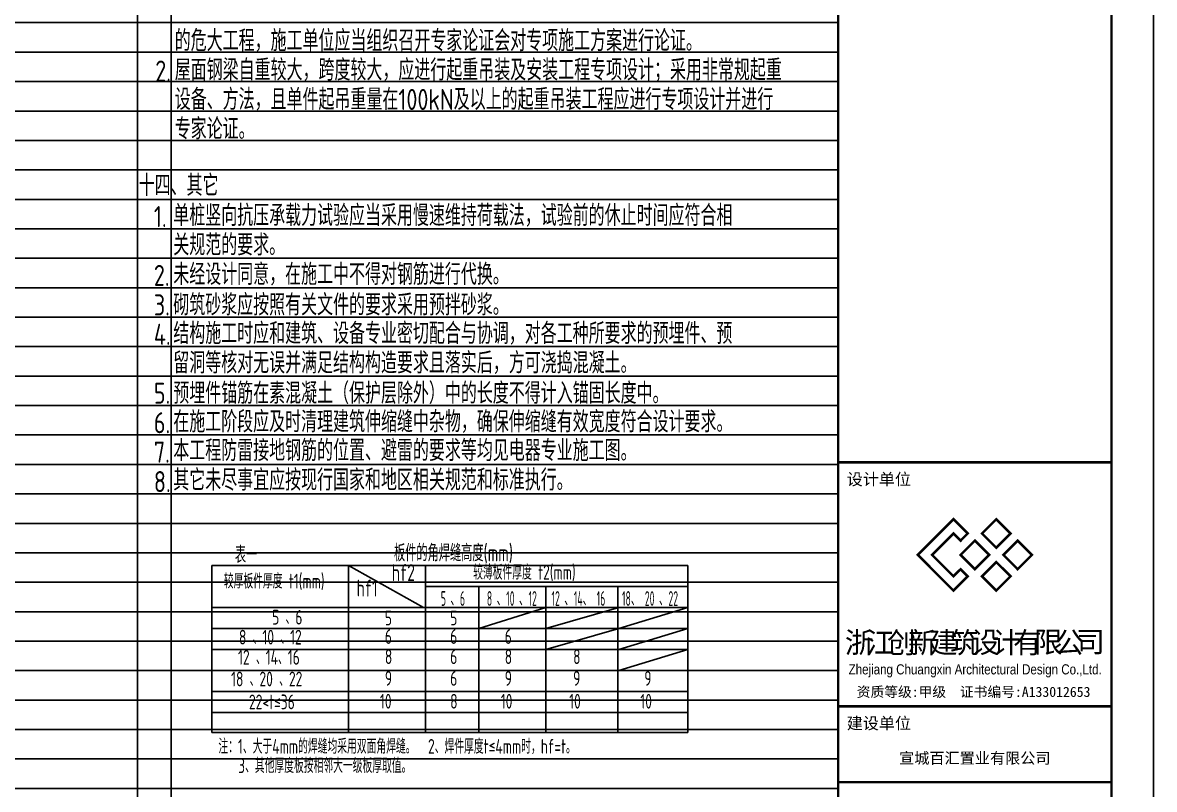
# Model space of a CAD drawing. Extents: x 447413 to 2975780, y -1432727 to 1301644.
# Drawn here: x 2321700 to 2348619, y 901108 to 919330 of the extents above; entities that cross this region are included whole.
import ezdxf
from ezdxf.enums import TextEntityAlignment as Align

# ---------------------------------------------------------------- set-up
doc = ezdxf.new("R2010")
doc.units = 0
doc.header["$LTSCALE"] = 1000
doc.header["$MEASUREMENT"] = 0
doc.linetypes.add('CONTINOUS', pattern=[0])
for name, color, linetype in [('PUB_TEXT', 7, 'Continuous'), ('TEXT', 6, 'Continuous'), ('THIN', 7, 'Continuous'), ('图框', 253, 'Continuous')]:
    doc.layers.add(name, color=color, linetype=linetype)
doc.layers.add('辅助层', color=175, linetype='CONTINOUS', plot=False)
doc.styles.add('Arial', font='ARIALN.TTF')
doc.styles.add('cx_biaoti', font='')
doc.styles.add('HT', font='simhei.ttf')
doc.styles.add('TSSD_Norm', font='tssdeng.shx', dxfattribs={"bigfont": 'tssdchn.shx'})
doc.styles.add('TSSD_REIN', font='Tssdeng.shx', dxfattribs={"width": 0.7, "bigfont": 'hztxt.shx'})
doc.styles.add('YT', font='FZYTK.TTF')
doc.styles.get('cx_biaoti').set_extended_font_data('SimSun')

# ---------------------------------------------------------------- blocks, each defined once
blk = doc.blocks.new('新块A1图框')
at = {"layer": '图框', "color": 153, "const_width": 58}
for points in [[(50699, -69074), (57199, -69074), (57199, -126474), (50699, -126474)], [(50699, -97274), (57199, -97274), (57199, -126474), (50699, -126474)]]:
    blk.add_lwpolyline(points, close=True, dxfattribs=at)
at = {"layer": '图框', "color": 5, "const_width": 60}
blk.add_lwpolyline([(53779, -98965), (53440, -98626), (52592, -99474), (53440, -100323), (53779, -99983), (53610, -99814), (53440, -99983), (52931, -99474), (53440, -98965), (53610, -99135)], close=True, dxfattribs=at)
at = {"layer": '图框', "color": 1, "const_width": 60}
for points in [[(54119, -98965), (54458, -99304), (54798, -98965), (54458, -98626)], [(53610, -99474), (53949, -99814), (54289, -99474), (53949, -99135)], [(54628, -99474), (54967, -99814), (55307, -99474), (54967, -99135)], [(54119, -99983), (54458, -100323), (54798, -99983), (54458, -99644)]]:
    blk.add_lwpolyline(points, close=True, dxfattribs=at)
at = {"layer": '图框', "color": 153, "const_width": 58}
for points in [[(50699, -103074), (57199, -103074)], [(57199, -104874), (50699, -104874)]]:
    blk.add_lwpolyline(points, dxfattribs=at)
at = {"layer": '图框', "color": 153, "style": 'cx_biaoti'}
for s, p in [('设计单位', (50903, -97816)), ('建设单位', (50903, -103616))]:
    blk.add_text(s, height=280, dxfattribs=at).set_placement(p)
at = {"layer": '图框', "color": 153}
for s, height, style, p in [('浙', 500, 'YT', (51199, -101549)), ('江', 500, 'YT', (51699, -101549)), ('创', 500, 'YT', (52199, -101549)), ('新', 500, 'YT', (52699, -101549)), ('建', 500, 'YT', (53199, -101549)), ('筑', 500, 'YT', (53699, -101549)), ('设', 500, 'YT', (54199, -101549)), ('计', 500, 'YT', (54699, -101549)), ('有', 500, 'YT', (55199, -101549)), ('限', 500, 'YT', (55699, -101549)), ('公', 500, 'YT', (56199, -101549)), ('司', 500, 'YT', (56699, -101549)), (' Zhejiang Chuangxin Architectural Design Co.,Ltd.', 240, 'Arial', (53919, -102224)), ('资质等级:甲级  证书编号:A133012653', 240, 'cx_biaoti', (53919, -102724))]:
    blk.add_text(s, height=height, dxfattribs=dict(at, style=style)).set_placement(p, align=Align.MIDDLE)
blk = doc.blocks.new('A1')
at = {"layer": '图框', "color": 2, "const_width": 40}
blk.add_lwpolyline([(2104618, 748109), (2188718, 748109), (2188718, 688709), (2104618, 688709)], close=True, dxfattribs=at)
at = {"layer": '图框', "color": 153, "const_width": 58}
blk.add_lwpolyline([(2107118, 747109), (2181218, 747109), (2181218, 689709), (2107118, 689709)], close=True, dxfattribs=at)
at = {"layer": '图框'}
blk.add_blockref('新块A1图框', (2130519, 816183), dxfattribs=at)
at = {"layer": '图框', "color": 153, "style": 'HT'}
blk.add_text('宣城百汇置业有限公司', height=264, dxfattribs=at).set_placement((2184468, 711884), align=Align.MIDDLE)

msp = doc.modelspace()

# ---------------------------------------------------------------- linework, layer by layer
at = {"layer": 'TEXT', "color": 7}
for p, q in [((2326200.9, 906427.8), (2326200.9, 902456.5)), ((2326200.9, 906427.8), (2337524.1, 906427.8)), ((2329448.5, 906427.8), (2331234, 905428.6)), ((2329448.5, 906427.8), (2329448.5, 902456.5)), ((2331278.7, 906427.8), (2331278.7, 902456.5)), ((2337524.1, 906427.8), (2337524.1, 902456.5)), ((2331278.7, 905928.2), (2337524.1, 905928.2)), ((2332550.3, 905928.2), (2332550.3, 902456.5)), ((2334145.6, 905928.2), (2334145.6, 902456.5)), ((2335858.6, 905928.2), (2335858.6, 902456.5)), ((2326200.9, 905428.6), (2337524.1, 905428.6)), ((2332550.3, 904929.1), (2334145.6, 905428.6)), ((2334145.6, 904929.1), (2335877.4, 905428.6)), ((2335877.4, 904929.1), (2337524.1, 905428.6)), ((2326200.9, 904929.1), (2337524.1, 904929.1)), ((2334145.6, 904429.5), (2335877.4, 904929.1)), ((2335877.4, 904429.5), (2337524.1, 904929.1)), ((2326200.9, 904429.5), (2337524.1, 904429.5)), ((2335877.4, 903930), (2337524.1, 904429.5)), ((2326200.9, 903930), (2337524.1, 903930)), ((2326200.9, 903430.4), (2337524.1, 903430.4)), ((2326200.9, 902930.8), (2337524.1, 902930.8)), ((2326200.9, 902456.5), (2337524.1, 902456.5))]:
    msp.add_line(p, q, dxfattribs=at)
at = {"layer": 'THIN'}
msp.add_lwpolyline([(2266999.3, 937080), (2341099.3, 937080), (2341099.3, 879680), (2266999.3, 879680)], close=True, dxfattribs=at)
at = {"layer": '辅助层'}
for p, q in [((2324435.4, 937080), (2324435.4, 879680)), ((2325235.4, 937080), (2325235.4, 879680)), ((2266999.3, 919330), (2341099.3, 919330)), ((2266999.3, 918630), (2341099.3, 918630)), ((2266999.3, 917930), (2341099.3, 917930)), ((2266999.3, 917230), (2341099.3, 917230)), ((2266999.3, 916530), (2341099.3, 916530)), ((2266999.3, 915830), (2341099.3, 915830)), ((2266999.3, 915130), (2341099.3, 915130)), ((2266999.3, 914430), (2341099.3, 914430)), ((2266999.3, 913730), (2341099.3, 913730)), ((2266999.3, 913030), (2341099.3, 913030)), ((2266999.3, 912330), (2341099.3, 912330)), ((2266999.3, 911630), (2341099.3, 911630)), ((2266999.3, 910930), (2341099.3, 910930)), ((2266999.3, 910230), (2341099.3, 910230)), ((2266999.3, 909530), (2341099.3, 909530)), ((2266999.3, 908830), (2341099.3, 908830)), ((2266999.3, 908130), (2341099.3, 908130)), ((2266999.3, 907430), (2341099.3, 907430)), ((2266999.3, 906730), (2341099.3, 906730)), ((2266999.3, 906030), (2341099.3, 906030)), ((2266999.3, 905330), (2341099.3, 905330)), ((2266999.3, 904630), (2341099.3, 904630)), ((2266999.3, 903930), (2341099.3, 903930)), ((2266999.3, 903230), (2341099.3, 903230)), ((2266999.3, 902530), (2341099.3, 902530)), ((2266999.3, 901830), (2341099.3, 901830)), ((2266999.3, 901130), (2341099.3, 901130))]:
    msp.add_line(p, q, dxfattribs=at)

# ---------------------------------------------------------------- block references
msp.add_blockref('A1', (159881.3, 189971.3))

# ---------------------------------------------------------------- texts
at = {"layer": 'PUB_TEXT', "color": 7, "style": 'TSSD_Norm', "width": 0.8}
for s, p in [('的危大工程，施工单位应当组织召开专家论证会对专项施工方案进行论证。', (2325317.7, 918650.8)), ('屋面钢梁自重较大，跨度较大，应进行起重吊装及安装工程专项设计；采用非常规起重', (2325317.7, 917954.8)), ('2.', (2324855.7, 917930)), ('设备、方法，且单件起吊重量在100kN及以上的起重吊装工程应进行专项设计并进行', (2325317.7, 917254.8)), ('专家论证。', (2325317.7, 916554.8))]:
    msp.add_text(s, height=500, dxfattribs=at).set_placement(p)
at = {"layer": 'PUB_TEXT', "color": 40, "style": 'TSSD_Norm', "width": 0.8}
msp.add_text('十四、其它', height=500, dxfattribs=at).set_placement((2324459.4, 915212.7))
at = {"layer": 'PUB_TEXT', "style": 'TSSD_Norm', "width": 0.8}
for s, p in [('单桩竖向抗压承载力试验应当采用慢速维持荷载法，试验前的休止时间应符合相', (2325283.5, 914496.8)), ('关规范的要求。', (2325283.5, 913796.8)), ('未经设计同意，在施工中不得对钢筋进行代换。', (2325283.5, 913096.8)), ('砌筑砂浆应按照有关文件的要求采用预拌砂浆。', (2325283.5, 912372)), ('结构施工时应和建筑、设备专业密切配合与协调，对各工种所要求的预埋件、预', (2325283.5, 911692.8)), ('留洞等核对无误并满足结构构造要求且落实后，方可浇捣混凝土。', (2325283.5, 910992.8)), ('预埋件锚筋在素混凝土（保护层除外）中的长度不得计入锚固长度中。', (2325283.5, 910272)), ('在施工阶段应及时清理建筑伸缩缝中杂物，确保伸缩缝有效宽度符合设计要求。', (2325283.5, 909592.8)), ('本工程防雷接地钢筋的位置、避雷的要求等均见电器专业施工图。', (2325283.5, 908910)), ('其它未尽事宜应按现行国家和地区相关规范和标准执行。', (2325283.5, 908210))]:
    msp.add_text(s, height=500, dxfattribs=at).set_placement(p)
at = {"layer": 'TEXT'}
for s, height, style, width, p in [('1.', 500, 'TSSD_REIN', 0.8, (2324821.5, 914472)), ('2.', 500, 'TSSD_REIN', 0.8, (2324821.5, 913072)), ('3.', 500, 'TSSD_REIN', 0.8, (2324821.5, 912372)), ('4.', 500, 'TSSD_REIN', 0.8, (2324821.5, 911672)), ('5.', 500, 'TSSD_REIN', 0.8, (2324821.5, 910272)), ('6.', 500, 'TSSD_REIN', 0.8, (2324821.5, 909572)), ('7.', 500, 'TSSD_REIN', 0.8, (2324821.5, 908872)), ('8.', 500, 'TSSD_REIN', 0.8, (2324821.5, 908172)), ('表一', 400, 'TSSD_Norm', 0.7, (2326748.6, 906485.3)), ('板件的角焊缝高度(mm)', 400, 'TSSD_Norm', 0.7, (2330534.2, 906527)), ('注：1、大于4mm的焊缝均采用双面角焊缝。  2、焊件厚度t≤4mm时，h\x8ef\x8f=t。', 350, 'TSSD_Norm', 0.7, (2326356.3, 901954.4)), ('3、其他厚度板按相邻大一级板厚取值。', 350, 'TSSD_Norm', 0.7, (2326827, 901495.9))]:
    msp.add_text(s, height=height, dxfattribs=dict(at, style=style, width=width)).set_placement(p)
at = {"layer": 'TEXT', "style": 'TSSD_Norm', "width": 0.7}
for s, height, p in [('h\x8ef2', 400, (2330480.2, 905938.4)), ('较薄板件厚度 t\x8e2\x8f(mm)', 350, (2332415.6, 905986.5)), ('较厚板件厚度 t\x8e1\x8f(mm)', 350, (2326485.6, 905775.9)), ('h\x8ef1', 400, (2329643.4, 905570.1))]:
    msp.add_text(s, height=height, dxfattribs=at).set_placement(p, align=Align.BOTTOM_LEFT)
at = {"layer": 'TEXT', "color": 7, "style": 'TSSD_Norm'}
for s, width, p in [('5 、6', 0.5, (2331647.4, 905468.7)), ('8 、10 、12', 0.5, (2332742.3, 905468.7)), ('12 、14、 16', 0.5, (2334280.5, 905468.7)), ('18、 20 、22', 0.5, (2335957, 905468.7)), ('5 、6', 0.7, (2327634.3, 905024.7)), ('5', 0.7, (2330316.4, 905005.8)), ('5', 0.7, (2331869.6, 905005.8)), ('8 、10 、12', 0.7, (2326845.1, 904549.8)), ('6', 0.7, (2330316.4, 904564.6)), ('6', 0.7, (2331869.6, 904564.6)), ('6', 0.7, (2333167.3, 904564.6)), ('12 、14、16', 0.7, (2326823.6, 904071)), ('8', 0.7, (2330316.4, 904085.9)), ('6', 0.7, (2331869.6, 904085.9)), ('8', 0.7, (2333167.3, 904085.9)), ('8', 0.7, (2334793.7, 904085.9)), ('18 、20 、22', 0.7, (2326657.9, 903555.3)), ('9', 0.7, (2330316.4, 903570.1)), ('6', 0.7, (2331869.6, 903570.1)), ('9', 0.7, (2333167.3, 903570.1)), ('9', 0.7, (2334793.7, 903570.1)), ('9', 0.7, (2336486.3, 903570.1)), ('22<t≤36', 0.7, (2327083.2, 903011.1)), ('10', 0.7, (2330198.8, 903025.9)), ('8', 0.7, (2331869.6, 903025.9)), ('10', 0.7, (2333072.7, 903025.9)), ('10', 0.7, (2334699.2, 903025.9)), ('10', 0.7, (2336391.8, 903025.9))]:
    msp.add_text(s, height=350, dxfattribs=dict(at, width=width)).set_placement(p)

doc.saveas('drawing.dxf')
